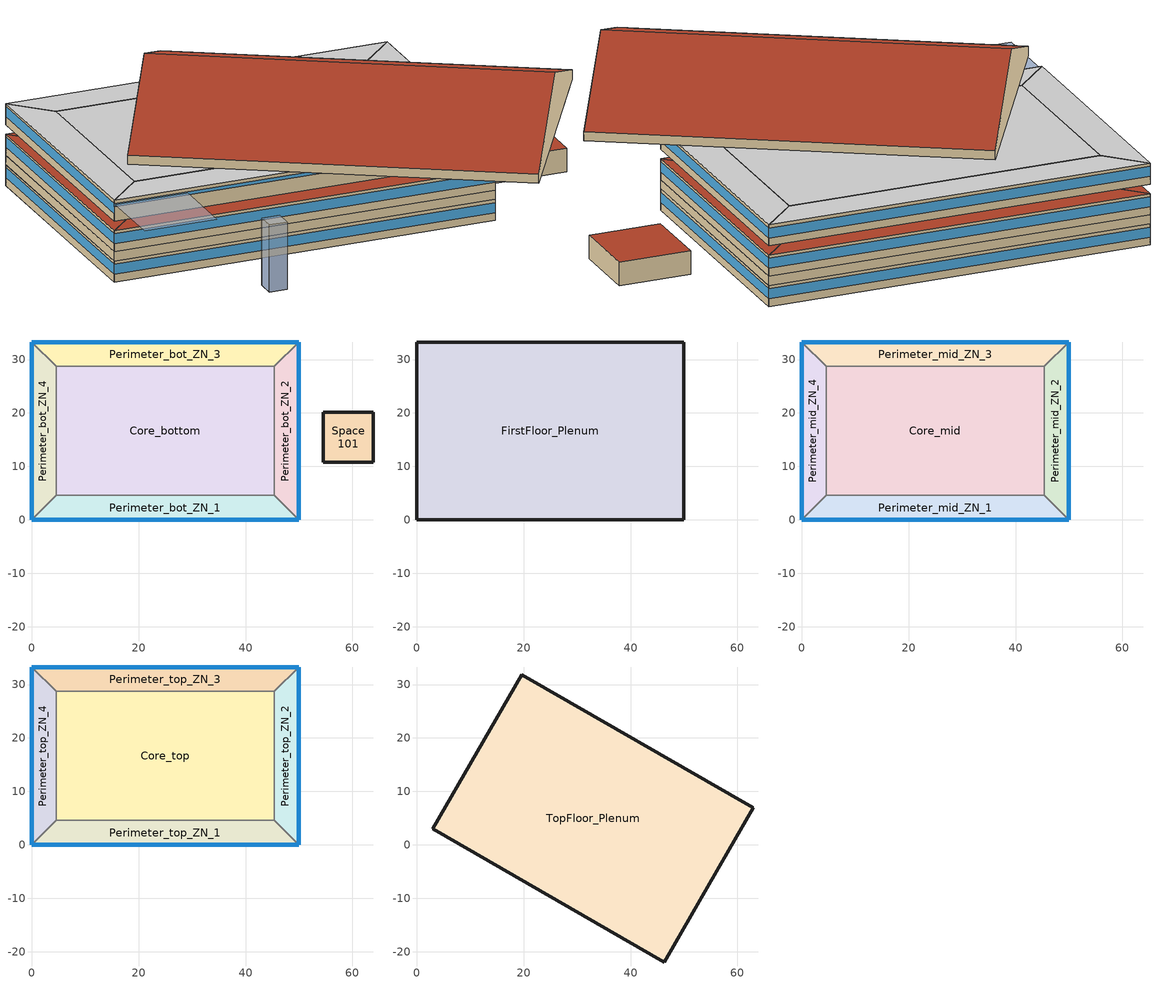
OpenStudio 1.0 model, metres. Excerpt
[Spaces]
Perimeter_bot_ZN_2
 floor ground (ext-slab): 49.91,33.27 49.91,0 45.34,4.57 45.34,28.7 z0
 wall outside (Steel Frame Non-res Ext Wall): 49.91,0 49.91,33.27 z0:2.74
 wall to Perimeter_bot_ZN_1 (int-walls): 45.34,4.57 49.91,0 z0:2.74
 wall to Core_bottom (int-walls): 45.34,28.7 45.34,4.57 z0:2.74
 wall to Perimeter_bot_ZN_3 (int-walls): 49.91,33.27 45.34,28.7 z0:2.74
 window (Window Non-res Fixed): 49.91,0 49.91,33.27 z1.02:2.33
Core_bottom
 floor ground (ext-slab): 45.34,28.7 45.34,4.57 4.57,4.57 4.57,28.7 z0
 wall to Perimeter_bot_ZN_4 (int-walls): 4.57,28.7 4.57,4.57 z0:2.74
 wall to Perimeter_bot_ZN_1 (int-walls): 4.57,4.57 45.34,4.57 z0:2.74
 wall to Perimeter_bot_ZN_3 (int-walls): 45.34,28.7 4.57,28.7 z0:2.74
Perimeter_bot_ZN_3
 floor ground (ext-slab): 49.91,33.27 45.34,28.7 4.57,28.7 0,33.27 z0
 wall outside (Steel Frame Non-res Ext Wall): 49.91,33.27 0,33.27 z0:2.74
 wall to Perimeter_bot_ZN_4 (int-walls): 0,33.27 4.57,28.7 z0:2.74
 window (Window Non-res Fixed): 49.91,33.27 0,33.27 z1.02:2.33
Perimeter_bot_ZN_1
 floor ground (ext-slab): 45.34,4.57 49.91,0 0,0 4.57,4.57 z0
 wall outside (Steel Frame Non-res Ext Wall): 0,0 49.91,0 z0:2.74
 wall to Perimeter_bot_ZN_4 (int-walls): 4.57,4.57 0,0 z0:2.74
 window (Window Non-res Fixed): 0,0 49.91,0 z1.02:2.33
Perimeter_bot_ZN_4
 floor ground (ext-slab): 0,33.27 4.57,28.7 4.57,4.57 0,0 z0
 wall outside (Steel Frame Non-res Ext Wall): 0,33.27 0,0 z0:2.74
 window (Window Non-res Fixed): 0,33.27 0,0 z1.02:2.33
Space 101
 floor ground: 63.9,20.12 63.9,10.79 54.57,10.79 54.57,20.12 z0
 wall outside: 54.57,20.12 54.57,10.79 63.9,10.79 63.9,20.12 54.57,20.12 z0:3.05
 roof outside: 63.9,10.79 63.9,20.12 54.57,20.12 54.57,10.79 z3.05
FirstFloor_Plenum
 floor to Perimeter_bot_ZN_3 (DropCeiling): 49.91,33.27 45.34,28.7 4.57,28.7 0,33.27 z2.74
 floor to Core_bottom (DropCeiling): 45.34,28.7 45.34,4.57 4.57,4.57 4.57,28.7 z2.74
 floor to Perimeter_bot_ZN_1 (DropCeiling): 45.34,4.57 49.91,0 0,0 4.57,4.57 z2.74
 floor to Perimeter_bot_ZN_2 (DropCeiling): 49.91,33.27 49.91,0 45.34,4.57 45.34,28.7 z2.74
 floor to Perimeter_bot_ZN_4 (DropCeiling): 0,33.27 4.57,28.7 4.57,4.57 0,0 z2.74
 wall outside (Steel Frame Non-res Ext Wall): 49.91,33.27 0,33.27 0,0 49.91,0 49.91,33.27 z2.74:3.96
Perimeter_mid_ZN_3
 floor to FirstFloor_Plenum (INT-FLOOR-TOPSIDE): 49.91,33.27 45.34,28.7 4.57,28.7 0,33.27 z3.96
 wall outside (Steel Frame Non-res Ext Wall): 49.91,33.27 0,33.27 z3.96:6.71
 wall to Perimeter_mid_ZN_4 (int-walls): 0,33.27 4.57,28.7 z3.96:6.71
 wall to Core_mid (int-walls): 4.57,28.7 45.34,28.7 z3.96:6.71
 wall to Perimeter_mid_ZN_2 (int-walls): 45.34,28.7 49.91,33.27 z3.96:6.71
 window (Window Non-res Fixed): 49.91,33.27 0,33.27 z4.98:6.29
 roof outside (DropCeiling): 45.34,28.7 49.91,33.27 0,33.27 4.57,28.7 z6.71
Perimeter_mid_ZN_2
 floor to FirstFloor_Plenum (INT-FLOOR-TOPSIDE): 49.91,33.27 49.91,0 45.34,4.57 45.34,28.7 z3.96
 wall outside (Steel Frame Non-res Ext Wall): 49.91,0 49.91,33.27 z3.96:6.71
 wall to Core_mid (int-walls): 45.34,28.7 45.34,4.57 z3.96:6.71
 wall to Perimeter_mid_ZN_1 (int-walls): 45.34,4.57 49.91,0 z3.96:6.71
 window (Window Non-res Fixed): 49.91,0 49.91,33.27 z4.98:6.29
 roof outside (DropCeiling): 49.91,0 49.91,33.27 45.34,28.7 45.34,4.57 z6.71
Perimeter_mid_ZN_1
 floor to FirstFloor_Plenum (INT-FLOOR-TOPSIDE): 45.34,4.57 49.91,0 0,0 4.57,4.57 z3.96
 wall outside (Steel Frame Non-res Ext Wall): 0,0 49.91,0 z3.96:6.71
 wall to Perimeter_mid_ZN_4 (int-walls): 4.57,4.57 0,0 z3.96:6.71
 wall to Core_mid (int-walls): 45.34,4.57 4.57,4.57 z3.96:6.71
 window (Window Non-res Fixed): 0,0 49.91,0 z4.98:6.29
 roof outside (DropCeiling): 49.91,0 45.34,4.57 4.57,4.57 0,0 z6.71
Core_mid
 floor to FirstFloor_Plenum (INT-FLOOR-TOPSIDE): 45.34,28.7 45.34,4.57 4.57,4.57 4.57,28.7 z3.96
 wall to Perimeter_mid_ZN_4 (int-walls): 4.57,28.7 4.57,4.57 z3.96:6.71
 roof outside (DropCeiling): 45.34,4.57 45.34,28.7 4.57,28.7 4.57,4.57 z6.71
Perimeter_mid_ZN_4
 floor to FirstFloor_Plenum (INT-FLOOR-TOPSIDE): 0,33.27 4.57,28.7 4.57,4.57 0,0 z3.96
 wall outside (Steel Frame Non-res Ext Wall): 0,33.27 0,0 z3.96:6.71
 window (Window Non-res Fixed): 0,33.27 0,0 z4.98:6.29
 roof outside (DropCeiling): 0,0 4.57,4.57 4.57,28.7 0,33.27 z6.71
Core_top
 floor ground (INT-FLOOR-TOPSIDE): 45.34,28.7 45.34,4.57 4.57,4.57 4.57,28.7 z7.92
 wall to Perimeter_top_ZN_1 (int-walls): 4.57,4.57 45.34,4.57 z7.92:10.67
 wall to Perimeter_top_ZN_2 (int-walls): 45.34,4.57 45.34,28.7 z7.92:10.67
 wall to Perimeter_top_ZN_3 (int-walls): 45.34,28.7 4.57,28.7 z7.92:10.67
 wall to Perimeter_top_ZN_4 (int-walls): 4.57,28.7 4.57,4.57 z7.92:10.67
Perimeter_top_ZN_2
 floor ground (INT-FLOOR-TOPSIDE): 49.91,33.27 49.91,0 45.34,4.57 45.34,28.7 z7.92
 wall outside (Steel Frame Non-res Ext Wall): 49.91,0 49.91,33.27 z7.92:10.67
 wall to Perimeter_top_ZN_1 (int-walls): 45.34,4.57 49.91,0 z7.92:10.67
 wall to Perimeter_top_ZN_3 (int-walls): 49.91,33.27 45.34,28.7 z7.92:10.67
 window (Window Non-res Fixed): 49.91,0 49.91,33.27 z8.95:10.25
Perimeter_top_ZN_1
 floor ground (INT-FLOOR-TOPSIDE): 45.34,4.57 49.91,0 0,0 4.57,4.57 z7.92
 wall outside (Steel Frame Non-res Ext Wall): 0,0 49.91,0 z7.92:10.67
 wall to Perimeter_top_ZN_4 (int-walls): 4.57,4.57 0,0 z7.92:10.67
 window (Window Non-res Fixed): 0,0 49.91,0 z9.82:10.25
Perimeter_top_ZN_3
 floor ground (INT-FLOOR-TOPSIDE): 49.91,33.27 45.34,28.7 4.57,28.7 0,33.27 z7.92
 wall outside (Steel Frame Non-res Ext Wall): 49.91,33.27 0,33.27 z7.92:10.67
 wall to Perimeter_top_ZN_4 (int-walls): 0,33.27 4.57,28.7 z7.92:10.67
 window (Window Non-res Fixed): 49.91,33.27 0,33.27 z8.95:10.25
Perimeter_top_ZN_4
 floor ground (INT-FLOOR-TOPSIDE): 0,33.27 4.57,28.7 4.57,4.57 0,0 z7.92
 wall outside (Steel Frame Non-res Ext Wall): 0,33.27 0,0 z7.92:10.67
 window (Window Non-res Fixed): 0,33.27 0,0 z8.95:10.25
TopFloor_Plenum
 floor to Perimeter_top_ZN_3 (DropCeiling): 62.91,6.91 56.66,5.23 21.36,25.62 19.68,31.86 z13.72
 floor to Perimeter_top_ZN_4 (DropCeiling): 19.68,31.86 21.36,25.62 9.3,4.72 3.05,3.05 z13.72
 floor to Perimeter_top_ZN_2 (DropCeiling): 62.91,6.91 46.27,-21.91 44.6,-15.66 56.66,5.23 z13.72
 floor to Core_top (DropCeiling): 56.66,5.23 44.6,-15.66 9.3,4.72 21.36,25.62 z13.72
 floor to Perimeter_top_ZN_1 (DropCeiling): 44.6,-15.66 46.27,-21.91 3.05,3.05 9.3,4.72 z13.72
 wall outside (Steel Frame Non-res Ext Wall): 3.05,3.05 46.27,-21.91 / 62.91,6.91 19.68,31.86 z13.72:14.94; 54.59,-7.5,21.42 46.27,-21.91,14.94 46.27,-21.91,13.72 62.91,6.91,13.72 62.91,6.91,14.94; 11.37,17.46,21.42 19.68,31.86,14.94 19.68,31.86,13.72 3.05,3.05,13.72 3.05,3.05,14.94
 roof outside (IEAD Non-res Roof): 11.37,17.46,21.42 3.05,3.05,14.94 46.27,-21.91,14.94 54.59,-7.5,21.42; 54.59,-7.5,21.42 62.91,6.91,14.94 19.68,31.86,14.94 11.37,17.46,21.42
shading: 15.98,-7.82 15.98,-10.19 / 15.98,-10.19 18.35,-10.19 / 18.35,-10.19 18.35,-7.82 / 18.35,-7.82 15.98,-7.82 z0:8.75; 18.35,-7.82 18.35,-10.19 15.98,-10.19 15.98,-7.82 z0; 18.35,-10.19 18.35,-7.82 15.98,-7.82 15.98,-10.19 z8.75; 9.43,-9.43 9.43,0 0,0 0,-9.43 z10.25
[Site]
USA IL-CHICAGO-OHARE: Latitude {deg}=41.77; Longitude {deg}=-87.75; Time Zone {hr}=-6; Elevation {m}=190; Terrain=City
[SizingPeriod:DesignDay] Barometric Pressure {Pa}=99063; Rain Indicator=0; Snow Indicator=0; Day of Month=21; Daylight Saving Time Indicator=0; Humidity Indicating Type=Wetbulb; Solar Model Indicator=ASHRAEClearSky
Name | Maximum Dry-Bulb Temperature {C} | Daily Dry-Bulb Temperature Range {deltaC} | Humidity Indicating Conditions at Maximum Dry-Bulb {BasedOnField A3} | Wind Speed {m/s} | Wind Direction {deg} | Sky Clearness | Month | Day Type
CHICAGO Ann Htg 99.6% Condns DB | -20.6 | 0 | -20.6 | 4.9 | 270 | 0 | 1 | WinterDesignDay
CHICAGO Ann Clg .4% Condns WB=>MDB | 31.2 | 10.7 | 25.5 | 5.3 | 230 | 1 | 7 | SummerDesignDay
[Building]
Ref Bldg Medium Office New2004_v1.3_5.0: North Axis {deg}=10; Nominal Floor to Floor Height {m}=3
[Construction]
DropCeiling: Std AC02
int-walls: 1/2IN Gypsum, 1/2IN Gypsum
Window Non-res Fixed: NonRes Fixed Assembly Window
Steel Frame Non-res Ext Wall: Wood Siding, Steel Frame NonRes Wall Insulation, 1/2IN Gypsum
INT-FLOOR-TOPSIDE: MAT-CC05 4 HW CONCRETE, CP02 CARPET PAD
InteriorFurnishings: Std Wood 6inch
IEAD Non-res Roof: Roof Membrane, IEAD NonRes Roof Insulation, Metal Decking
ext-slab: HW CONCRETE, CP02 CARPET PAD
[Material] Thermal Absorptance=0.9
Name | Roughness | Thickness {m} | Conductivity {W/m-K} | Density {kg/m3} | Specific Heat {J/kg-K} | Solar Absorptance | Visible Absorptance
Std AC02 | MediumSmooth | 0.0127 | 0.057 | 288 | 1339 | 0.7 | 0.2
1/2IN Gypsum | Smooth | 0.0127 | 0.16 | 784.9 | 830 | 0.92 | 0.92
Wood Siding | MediumSmooth | 0.01 | 0.11 | 544.62 | 1210 | 0.78 | 0.78
Steel Frame NonRes Wall Insulation | MediumRough | 0.0870565 | 0.049 | 265 | 836.8 | 0.7 | 0.7
MAT-CC05 4 HW CONCRETE; HW CONCRETE | Rough | 0.1016 | 1.311 | 2240 | 836.8 | 0.7 | 0.7
Std Wood 6inch | MediumSmooth | 0.15 | 0.12 | 540 | 1210 | 0.7 | 0.7
Roof Membrane | VeryRough | 0.0095 | 0.16 | 1121.29 | 1460 | 0.7 | 0.7
IEAD NonRes Roof Insulation | MediumRough | 0.127339 | 0.049 | 265 | 836.8 | 0.7 | 0.7
Metal Decking | MediumSmooth | 0.0015 | 45.006 | 7680 | 418.4 | 0.7 | 0.3
[WindowMaterial:SimpleGlazingSystem]
NonRes Fixed Assembly Window: U-Factor {W/m2-K}=3.23646; Solar Heat Gain Coefficient=0.39
[Material:NoMass]
CP02 CARPET PAD: Roughness=VeryRough; Thermal Resistance {m2-K/W}=0.2165; Thermal Absorptance=0.9; Solar Absorptance=0.7; Visible Absorptance=0.8
[SpaceInfiltration:DesignFlowRate] Schedule=INFIL_QUARTER_ON_SCH; Design Flow Rate Calculation Method=Flow/ExteriorArea; Flow per Exterior Surface Area {m3/s-m2}=0.000302; Constant Term Coefficient=1; Temperature Term Coefficient=0; Velocity Term Coefficient=0; Velocity Squared Term Coefficient=0
Name | Space or SpaceType
Perimeter_top_ZN_1_Infiltration | Perimeter_top_ZN_1
TopFloor_Plenum_Infiltration | TopFloor_Plenum
Perimeter_bot_ZN_1_Infiltration | Perimeter_bot_ZN_1
Perimeter_mid_ZN_3_Infiltration | Perimeter_mid_ZN_3
Perimeter_mid_ZN_4_Infiltration | Perimeter_mid_ZN_4
Perimeter_bot_ZN_2_Infiltration | Perimeter_bot_ZN_2
Perimeter_top_ZN_4_Infiltration | Perimeter_top_ZN_4
Perimeter_top_ZN_2_Infiltration | Perimeter_top_ZN_2
Perimeter_top_ZN_3_Infiltration | Perimeter_top_ZN_3
FirstFloor_Plenum_Infiltration | FirstFloor_Plenum
Perimeter_bot_ZN_3_Infiltration | Perimeter_bot_ZN_3
Perimeter_mid_ZN_1_Infiltration | Perimeter_mid_ZN_1
Perimeter_bot_ZN_4_Infiltration | Perimeter_bot_ZN_4
Perimeter_mid_ZN_2_Infiltration | Perimeter_mid_ZN_2
[ThermalZone] Use Ideal Air Loads=No
Name | Multiplier | Thermostat
Perimeter_top_ZN_1 Thermal Zone | 1 | ThermostatSetpoint:DualSetpoint #1
Core_top Thermal Zone | 1 | ThermostatSetpoint:DualSetpoint #2
Perimeter_bot_ZN_2 Thermal Zone | 1 | ThermostatSetpoint:DualSetpoint #3
Perimeter_top_ZN_2 Thermal Zone | 1 | ThermostatSetpoint:DualSetpoint #4
Perimeter_mid_ZN_3 Thermal Zone | 1 | ThermostatSetpoint:DualSetpoint #5
Perimeter_mid_ZN_2 Thermal Zone | 1 | ThermostatSetpoint:DualSetpoint #6
Perimeter_top_ZN_4 Thermal Zone | 1 | ThermostatSetpoint:DualSetpoint #7
Perimeter_mid_ZN_1 Thermal Zone | 1 | ThermostatSetpoint:DualSetpoint #8
Perimeter_bot_ZN_3 Thermal Zone | 1 | ThermostatSetpoint:DualSetpoint #9
Core_bottom Thermal Zone | 1 | ThermostatSetpoint:DualSetpoint #10
Perimeter_top_ZN_3 Thermal Zone | 1 | ThermostatSetpoint:DualSetpoint #11
TopFloor_Plenum Thermal Zone; FirstFloor_Plenum Thermal Zone | 1
Perimeter_bot_ZN_1 Thermal Zone | 1 | ThermostatSetpoint:DualSetpoint #12
Core_mid Thermal Zone | 1 | ThermostatSetpoint:DualSetpoint #13
Perimeter_mid_ZN_4 Thermal Zone | 1 | ThermostatSetpoint:DualSetpoint #14
Perimeter_bot_ZN_4 Thermal Zone | 1 | ThermostatSetpoint:DualSetpoint #15
Thermal Zone 1
[Sizing:Zone] Zone Cooling Design Supply Air Temperature {C}=14; Zone Heating Design Supply Air Temperature {C}=40; Zone Cooling Design Supply Air Humidity Ratio {kg-H2O/kg-air}=0.0085; Zone Heating Design Supply Air Humidity Ratio {kg-H2O/kg-air}=0.008; Cooling Design Air Flow Method=DesignDay; Heating Design Air Flow Method=DesignDay
Perimeter_top_ZN_1 Thermal Zone; Core_top Thermal Zone; Perimeter_bot_ZN_2 Thermal Zone; Perimeter_top_ZN_2 Thermal Zone; Perimeter_mid_ZN_3 Thermal Zone; Perimeter_mid_ZN_2 Thermal Zone; Perimeter_top_ZN_4 Thermal Zone; Perimeter_mid_ZN_1 Thermal Zone; Perimeter_bot_ZN_3 Thermal Zone; Core_bottom Thermal Zone; Perimeter_top_ZN_3 Thermal Zone; TopFloor_Plenum Thermal Zone; Perimeter_bot_ZN_1 Thermal Zone; Core_mid Thermal Zone; Perimeter_mid_ZN_4 Thermal Zone; FirstFloor_Plenum Thermal Zone; Perimeter_bot_ZN_4 Thermal Zone; Thermal Zone 1
[Space]
Name | Thermal Zone | Part of Total Floor Area | Building Story
Perimeter_top_ZN_1 | Perimeter_top_ZN_1 Thermal Zone | Yes
Core_top | Core_top Thermal Zone | Yes
Perimeter_bot_ZN_2 | Perimeter_bot_ZN_2 Thermal Zone | Yes
Perimeter_top_ZN_2 | Perimeter_top_ZN_2 Thermal Zone | Yes
Perimeter_mid_ZN_3 | Perimeter_mid_ZN_3 Thermal Zone | Yes
Perimeter_mid_ZN_2 | Perimeter_mid_ZN_2 Thermal Zone | Yes
Perimeter_top_ZN_4 | Perimeter_top_ZN_4 Thermal Zone | Yes
Perimeter_mid_ZN_1 | Perimeter_mid_ZN_1 Thermal Zone | Yes
Perimeter_bot_ZN_3 | Perimeter_bot_ZN_3 Thermal Zone | Yes
Core_bottom | Core_bottom Thermal Zone | Yes
Perimeter_top_ZN_3 | Perimeter_top_ZN_3 Thermal Zone | Yes
TopFloor_Plenum | TopFloor_Plenum Thermal Zone | No
Perimeter_bot_ZN_1 | Perimeter_bot_ZN_1 Thermal Zone | Yes
Core_mid | Core_mid Thermal Zone | Yes
Perimeter_mid_ZN_4 | Perimeter_mid_ZN_4 Thermal Zone | Yes
FirstFloor_Plenum | FirstFloor_Plenum Thermal Zone | No
Perimeter_bot_ZN_4 | Perimeter_bot_ZN_4 Thermal Zone | Yes
Space 101 | Thermal Zone 1 |  | Building Story 1
[ThermostatSetpoint:DualSetpoint] Heating Setpoint Temperature Schedule=HTGSETP_SCH; Cooling Setpoint Temperature Schedule=CLGSETP_SCH
ThermostatSetpoint:DualSetpoint #1; ThermostatSetpoint:DualSetpoint #2; ThermostatSetpoint:DualSetpoint #3; ThermostatSetpoint:DualSetpoint #4; ThermostatSetpoint:DualSetpoint #5; ThermostatSetpoint:DualSetpoint #6; ThermostatSetpoint:DualSetpoint #7; ThermostatSetpoint:DualSetpoint #8; ThermostatSetpoint:DualSetpoint #9; ThermostatSetpoint:DualSetpoint #10; ThermostatSetpoint:DualSetpoint #11; ThermostatSetpoint:DualSetpoint #12; ThermostatSetpoint:DualSetpoint #13; ThermostatSetpoint:DualSetpoint #14; ThermostatSetpoint:DualSetpoint #15
[InternalMass:Definition] Construction=InteriorFurnishings; Design Level Calculation Method=SurfaceArea
Name | Surface Area {m2}
Perimeter_bot_ZN_2 Internal Mass Definition; Perimeter_mid_ZN_2 Internal Mass Definition; Perimeter_top_ZN_2 Internal Mass Definition | 262.5244
Perimeter_top_ZN_4 Internal Mass Definition; Perimeter_bot_ZN_4 Internal Mass Definition; Perimeter_mid_ZN_4 Internal Mass Definition | 262.5072
Perimeter_bot_ZN_1 Internal Mass Definition; Perimeter_mid_ZN_3 Internal Mass Definition; Perimeter_bot_ZN_3 Internal Mass Definition; Perimeter_top_ZN_3 Internal Mass Definition; Perimeter_mid_ZN_1 Internal Mass Definition; Perimeter_top_ZN_1 Internal Mass Definition | 414.6763
Core_top Internal Mass Definition; Core_mid Internal Mass Definition; Core_bottom Internal Mass Definition | 1967.07
[InternalMass]
Name | Internal Mass Definition | Space or SpaceType
Perimeter_bot_ZN_2 Internal Mass | Perimeter_bot_ZN_2 Internal Mass Definition | Perimeter_bot_ZN_2
Perimeter_top_ZN_4 Internal Mass | Perimeter_top_ZN_4 Internal Mass Definition | Perimeter_top_ZN_4
Perimeter_mid_ZN_2 Internal Mass | Perimeter_mid_ZN_2 Internal Mass Definition | Perimeter_mid_ZN_2
Perimeter_bot_ZN_1 Internal Mass | Perimeter_bot_ZN_1 Internal Mass Definition | Perimeter_bot_ZN_1
Core_top Internal Mass | Core_top Internal Mass Definition | Core_top
Perimeter_bot_ZN_4 Internal Mass | Perimeter_bot_ZN_4 Internal Mass Definition | Perimeter_bot_ZN_4
Core_mid Internal Mass | Core_mid Internal Mass Definition | Core_mid
Perimeter_mid_ZN_3 Internal Mass | Perimeter_mid_ZN_3 Internal Mass Definition | Perimeter_mid_ZN_3
Perimeter_bot_ZN_3 Internal Mass | Perimeter_bot_ZN_3 Internal Mass Definition | Perimeter_bot_ZN_3
Perimeter_mid_ZN_4 Internal Mass | Perimeter_mid_ZN_4 Internal Mass Definition | Perimeter_mid_ZN_4
Perimeter_top_ZN_3 Internal Mass | Perimeter_top_ZN_3 Internal Mass Definition | Perimeter_top_ZN_3
Perimeter_top_ZN_2 Internal Mass | Perimeter_top_ZN_2 Internal Mass Definition | Perimeter_top_ZN_2
Perimeter_mid_ZN_1 Internal Mass | Perimeter_mid_ZN_1 Internal Mass Definition | Perimeter_mid_ZN_1
Perimeter_top_ZN_1 Internal Mass | Perimeter_top_ZN_1 Internal Mass Definition | Perimeter_top_ZN_1
Core_bottom Internal Mass | Core_bottom Internal Mass Definition | Core_bottom
[ElectricEquipment:Definition] Fraction Latent=0; Fraction Radiant=0.5; Fraction Lost=0
Name | Design Level Calculation Method | Watts per Space Floor Area {W/m2} | Design Level {W}
Perimeter_mid_ZN_3_PlugMisc_Equip Definition; Perimeter_bot_ZN_3_PlugMisc_Equip Definition; Perimeter_bot_ZN_2_PlugMisc_Equip Definition; Perimeter_mid_ZN_4_PlugMisc_Equip Definition; Perimeter_top_ZN_3_PlugMisc_Equip Definition; Perimeter_bot_ZN_4_PlugMisc_Equip Definition; Core_bottom_PlugMisc_Equip Definition; Perimeter_mid_ZN_2_PlugMisc_Equip Definition; Perimeter_top_ZN_2_PlugMisc_Equip Definition; Perimeter_top_ZN_1_PlugMisc_Equip Definition; Perimeter_top_ZN_4_PlugMisc_Equip Definition; Core_top_PlugMisc_Equip Definition; Core_mid_PlugMisc_Equip Definition; Perimeter_bot_ZN_1_PlugMisc_Equip Definition; Perimeter_mid_ZN_1_PlugMisc_Equip Definition | Watts/Area | 10.76
Core_bottom_Elevators_Equip Definition | EquipmentLevel |  | 32109.9
[ElectricEquipment]
Name | Electric Equipment Definition | Space or SpaceType | Schedule
Perimeter_mid_ZN_3_PlugMisc_Equip | Perimeter_mid_ZN_3_PlugMisc_Equip Definition | Perimeter_mid_ZN_3 | BLDG_EQUIP_SCH
Perimeter_bot_ZN_3_PlugMisc_Equip | Perimeter_bot_ZN_3_PlugMisc_Equip Definition | Perimeter_bot_ZN_3 | BLDG_EQUIP_SCH
Perimeter_bot_ZN_2_PlugMisc_Equip | Perimeter_bot_ZN_2_PlugMisc_Equip Definition | Perimeter_bot_ZN_2 | BLDG_EQUIP_SCH
Perimeter_mid_ZN_4_PlugMisc_Equip | Perimeter_mid_ZN_4_PlugMisc_Equip Definition | Perimeter_mid_ZN_4 | BLDG_EQUIP_SCH
Perimeter_top_ZN_3_PlugMisc_Equip | Perimeter_top_ZN_3_PlugMisc_Equip Definition | Perimeter_top_ZN_3 | BLDG_EQUIP_SCH
Perimeter_bot_ZN_4_PlugMisc_Equip | Perimeter_bot_ZN_4_PlugMisc_Equip Definition | Perimeter_bot_ZN_4 | BLDG_EQUIP_SCH
Core_bottom_PlugMisc_Equip | Core_bottom_PlugMisc_Equip Definition | Core_bottom | BLDG_EQUIP_SCH
Perimeter_mid_ZN_2_PlugMisc_Equip | Perimeter_mid_ZN_2_PlugMisc_Equip Definition | Perimeter_mid_ZN_2 | BLDG_EQUIP_SCH
Perimeter_top_ZN_2_PlugMisc_Equip | Perimeter_top_ZN_2_PlugMisc_Equip Definition | Perimeter_top_ZN_2 | BLDG_EQUIP_SCH
Perimeter_top_ZN_1_PlugMisc_Equip | Perimeter_top_ZN_1_PlugMisc_Equip Definition | Perimeter_top_ZN_1 | BLDG_EQUIP_SCH
Perimeter_top_ZN_4_PlugMisc_Equip | Perimeter_top_ZN_4_PlugMisc_Equip Definition | Perimeter_top_ZN_4 | BLDG_EQUIP_SCH
Core_top_PlugMisc_Equip | Core_top_PlugMisc_Equip Definition | Core_top | BLDG_EQUIP_SCH
Core_bottom_Elevators_Equip | Core_bottom_Elevators_Equip Definition | Core_bottom | BLDG_ELEVATORS
Core_mid_PlugMisc_Equip | Core_mid_PlugMisc_Equip Definition | Core_mid | BLDG_EQUIP_SCH
Perimeter_bot_ZN_1_PlugMisc_Equip | Perimeter_bot_ZN_1_PlugMisc_Equip Definition | Perimeter_bot_ZN_1 | BLDG_EQUIP_SCH
Perimeter_mid_ZN_1_PlugMisc_Equip | Perimeter_mid_ZN_1_PlugMisc_Equip Definition | Perimeter_mid_ZN_1 | BLDG_EQUIP_SCH
[Lights:Definition] Design Level Calculation Method=Watts/Area; Watts per Space Floor Area {W/m2}=10.76; Fraction Radiant=0.4; Fraction Visible=0.2; Return Air Fraction=0.4; Return Air Fraction Calculated from Plenum Temperature=No
Perimeter_mid_ZN_1_Lights Definition; Perimeter_top_ZN_4_Lights Definition; Perimeter_top_ZN_2_Lights Definition; Perimeter_top_ZN_3_Lights Definition; Perimeter_mid_ZN_4_Lights Definition; Perimeter_bot_ZN_1_Lights Definition; Perimeter_top_ZN_1_Lights Definition; Perimeter_bot_ZN_2_Lights Definition; Core_mid_Lights Definition; Perimeter_mid_ZN_2_Lights Definition; Perimeter_bot_ZN_3_Lights Definition; Core_top_Lights Definition; Core_bottom_Lights Definition; Perimeter_bot_ZN_4_Lights Definition; Perimeter_mid_ZN_3_Lights Definition
[Lights] Schedule=BLDG_LIGHT_SCH; Fraction Replaceable=1
Name | Lights Definition | Space or SpaceType
Perimeter_mid_ZN_1_Lights | Perimeter_mid_ZN_1_Lights Definition | Perimeter_mid_ZN_1
Perimeter_top_ZN_4_Lights | Perimeter_top_ZN_4_Lights Definition | Perimeter_top_ZN_4
Perimeter_top_ZN_2_Lights | Perimeter_top_ZN_2_Lights Definition | Perimeter_top_ZN_2
Perimeter_top_ZN_3_Lights | Perimeter_top_ZN_3_Lights Definition | Perimeter_top_ZN_3
Perimeter_mid_ZN_4_Lights | Perimeter_mid_ZN_4_Lights Definition | Perimeter_mid_ZN_4
Perimeter_bot_ZN_1_Lights | Perimeter_bot_ZN_1_Lights Definition | Perimeter_bot_ZN_1
Perimeter_top_ZN_1_Lights | Perimeter_top_ZN_1_Lights Definition | Perimeter_top_ZN_1
Perimeter_bot_ZN_2_Lights | Perimeter_bot_ZN_2_Lights Definition | Perimeter_bot_ZN_2
Core_mid_Lights | Core_mid_Lights Definition | Core_mid
Perimeter_mid_ZN_2_Lights | Perimeter_mid_ZN_2_Lights Definition | Perimeter_mid_ZN_2
Perimeter_bot_ZN_3_Lights | Perimeter_bot_ZN_3_Lights Definition | Perimeter_bot_ZN_3
Core_top_Lights | Core_top_Lights Definition | Core_top
Core_bottom_Lights | Core_bottom_Lights Definition | Core_bottom
Perimeter_bot_ZN_4_Lights | Perimeter_bot_ZN_4_Lights Definition | Perimeter_bot_ZN_4
Perimeter_mid_ZN_3_Lights | Perimeter_mid_ZN_3_Lights Definition | Perimeter_mid_ZN_3
[People:Definition] Number of People Calculation Method=Area/Person; Space Floor Area per Person {m2/person}=18.58; Fraction Radiant=0.3; Enable ASHRAE 55 Comfort Warnings=No; Mean Radiant Temperature Calculation Type=ZoneAveraged; Thermal Comfort Model Type 1=FANGER
Perimeter_top_ZN_1 People Definition; Perimeter_top_ZN_3 People Definition; Perimeter_mid_ZN_3 People Definition; Perimeter_top_ZN_2 People Definition; Perimeter_mid_ZN_2 People Definition; Core_mid People Definition; Perimeter_bot_ZN_1 People Definition; Core_bottom People Definition; Perimeter_bot_ZN_2 People Definition; Core_top People Definition; Perimeter_top_ZN_4 People Definition; Perimeter_mid_ZN_4 People Definition; Perimeter_bot_ZN_4 People Definition; Perimeter_mid_ZN_1 People Definition; Perimeter_bot_ZN_3 People Definition
[People] Number of People Schedule=BLDG_OCC_SCH; Activity Level Schedule=ACTIVITY_SCH; Work Efficiency Schedule=WORK_EFF_SCH; Clothing Insulation Schedule=CLOTHING_SCH; Air Velocity Schedule=AIR_VELO_SCH
Name | People Definition | Space or SpaceType
Perimeter_top_ZN_1 People | Perimeter_top_ZN_1 People Definition | Perimeter_top_ZN_1
Perimeter_top_ZN_3 People | Perimeter_top_ZN_3 People Definition | Perimeter_top_ZN_3
Perimeter_mid_ZN_3 People | Perimeter_mid_ZN_3 People Definition | Perimeter_mid_ZN_3
Perimeter_top_ZN_2 People | Perimeter_top_ZN_2 People Definition | Perimeter_top_ZN_2
Perimeter_mid_ZN_2 People | Perimeter_mid_ZN_2 People Definition | Perimeter_mid_ZN_2
Core_mid People | Core_mid People Definition | Core_mid
Perimeter_bot_ZN_1 People | Perimeter_bot_ZN_1 People Definition | Perimeter_bot_ZN_1
Core_bottom People | Core_bottom People Definition | Core_bottom
Perimeter_bot_ZN_2 People | Perimeter_bot_ZN_2 People Definition | Perimeter_bot_ZN_2
Core_top People | Core_top People Definition | Core_top
Perimeter_top_ZN_4 People | Perimeter_top_ZN_4 People Definition | Perimeter_top_ZN_4
Perimeter_mid_ZN_4 People | Perimeter_mid_ZN_4 People Definition | Perimeter_mid_ZN_4
Perimeter_bot_ZN_4 People | Perimeter_bot_ZN_4 People Definition | Perimeter_bot_ZN_4
Perimeter_mid_ZN_1 People | Perimeter_mid_ZN_1 People Definition | Perimeter_mid_ZN_1
Perimeter_bot_ZN_3 People | Perimeter_bot_ZN_3 People Definition | Perimeter_bot_ZN_3
[BuildingStory]
Building Story 1: Nominal Z Coordinate {m}=0; Nominal Floor to Floor Height {m}=3.048
[Schedule:Compact]
HTGSETP_SCH: Through: 12/31, For: Weekdays, Until: 06:00, 15.6, Until: 22:00, 21, Until: 24:00, 15.6, For SummerDesignDay, Until: 24:00, 15.6, For: Saturday, Until: 06:00, 15.6, Until: 18:00, 21, Until: 24:00, 15.6, For: WinterDesignDay, Until: 24:00, 21, For: AllOtherDays, Until: 24:00, 15.6
CLGSETP_SCH: Through: 12/31, For: Weekdays SummerDesignDay, Until: 06:00, 26.7, Until: 22:00, 24, Until: 24:00, 26.7, For: Saturday, Until: 06:00, 26.7, Until: 18:00, 24, Until: 24:00, 26.7, For WinterDesignDay, Until: 24:00, 26.7, For: AllOtherDays, Until: 24:00, 26.7
INFIL_QUARTER_ON_SCH: Through: 12/31, For: Weekdays SummerDesignDay, Until: 06:00, 1, Until: 22:00, 0.25, Until: 24:00, 1, For: Saturday WinterDesignDay, Until: 06:00, 1, Until: 18:00, 0.25, Until: 24:00, 1, For: Sunday Holidays AllOtherDays, Until: 24:00, 1
BLDG_EQUIP_SCH: Through: 12/31, For: Weekdays, Until: 08:00, 0.4, Until: 12:00, 0.9, Until: 13:00, 0.8, Until: 17:00, 0.9, Until: 18:00, 0.8, Until: 20:00, 0.6, Until: 22:00, 0.5, Until: 24:00, 0.4, For: Saturday, Until: 06:00, 0.3, Until: 08:00, 0.4, Until: 14:00, 0.5, Until: 17:00, 0.35, Until: 24:00, 0.3, For: SummerDesignDay, Until: 24:00, 1, For: WinterDesignDay, Until: 24:00, 0, For: AllOtherDays, Until: 24:00, 0.3
BLDG_LIGHT_SCH: Through: 12/31, For: Weekdays, Until: 05:00, 0.05, Until: 07:00, 0.1, Until: 08:00, 0.3, Until: 17:00, 0.9, Until: 18:00, 0.7, Until: 20:00, 0.5, Until: 22:00, 0.3, Until: 23:00, 0.1, Until: 24:00, 0.05, For: Saturday, Until: 06:00, 0.05, Until: 08:00, 0.1, Until: 14:00, 0.5, Until: 17:00, 0.15, Until: 24:00, 0.05, For: SummerDesignDay, Until: 24:00, 1, For: WinterDesignDay, Until: 24:00, 0, For: AllOtherDays, Until: 24:00, 0.05
BLDG_OCC_SCH: Through: 12/31, For: SummerDesignDay, Until: 06:00, 0, Until: 22:00, 1, Until: 24:00, 0.05, For: Weekdays, Until: 06:00, 0, Until: 07:00, 0.1, Until: 08:00, 0.2, Until: 12:00, 0.95, Until: 13:00, 0.5, Until: 17:00, 0.95, Until: 18:00, 0.7, Until: 20:00, 0.4, Until: 22:00, 0.1, Until: 24:00, 0.05, For: Saturday, Until: 06:00, 0, Until: 08:00, 0.1, Until: 14:00, 0.5, Until: 17:00, 0.1, Until: 24:00, 0, For: AllOtherDays, Until: 24:00, 0
ACTIVITY_SCH: Through: 12/31, For: AllDays, Until: 24:00, 120
WORK_EFF_SCH: Through: 12/31, For: AllDays, Until: 24:00, 0
CLOTHING_SCH: Through: 04/30, For: AllDays, Until: 24:00, 1, Through: 09/30, For: AllDays, Until: 24:00, 0.5, Through: 12/31, For: AllDays, Until: 24:00, 1
AIR_VELO_SCH: Through: 12/31, For: AllDays, Until: 24:00, 0.2
BLDG_ELEVATORS: Through: 12/31, For: Weekdays SummerDesignDay, Until: 07:00, 0, Until: 08:00, 0.35, Until: 09:00, 0.69, Until: 10:00, 0.43, Until: 11:00, 0.37, Until: 12:00, 0.43, Until: 13:00, 0.58, Until: 14:00, 0.48, Until: 15:00, 0.37, Until: 16:00, 0.37, Until: 17:00, 0.46, Until: 18:00, 0.62, Until: 19:00, 0.12, Until: 20:00, 0.04, Until: 21:00, 0.04, Until: 24:00, 0, For: Saturday WinterDesignDay, Until: 07:00, 0, Until: 08:00, 0.16, Until: 09:00, 0.14, Until: 10:00, 0.21, Until: 11:00, 0.18, Until: 12:00, 0.25, Until: 13:00, 0.21, Until: 14:00, 0.13, Until: 15:00, 0.08, Until: 16:00, 0.04, Until: 17:00, 0.05, Until: 18:00, 0.06, Until: 24:00, 0, For: Sunday Holidays AllOtherDays, Until: 24:00, 0
